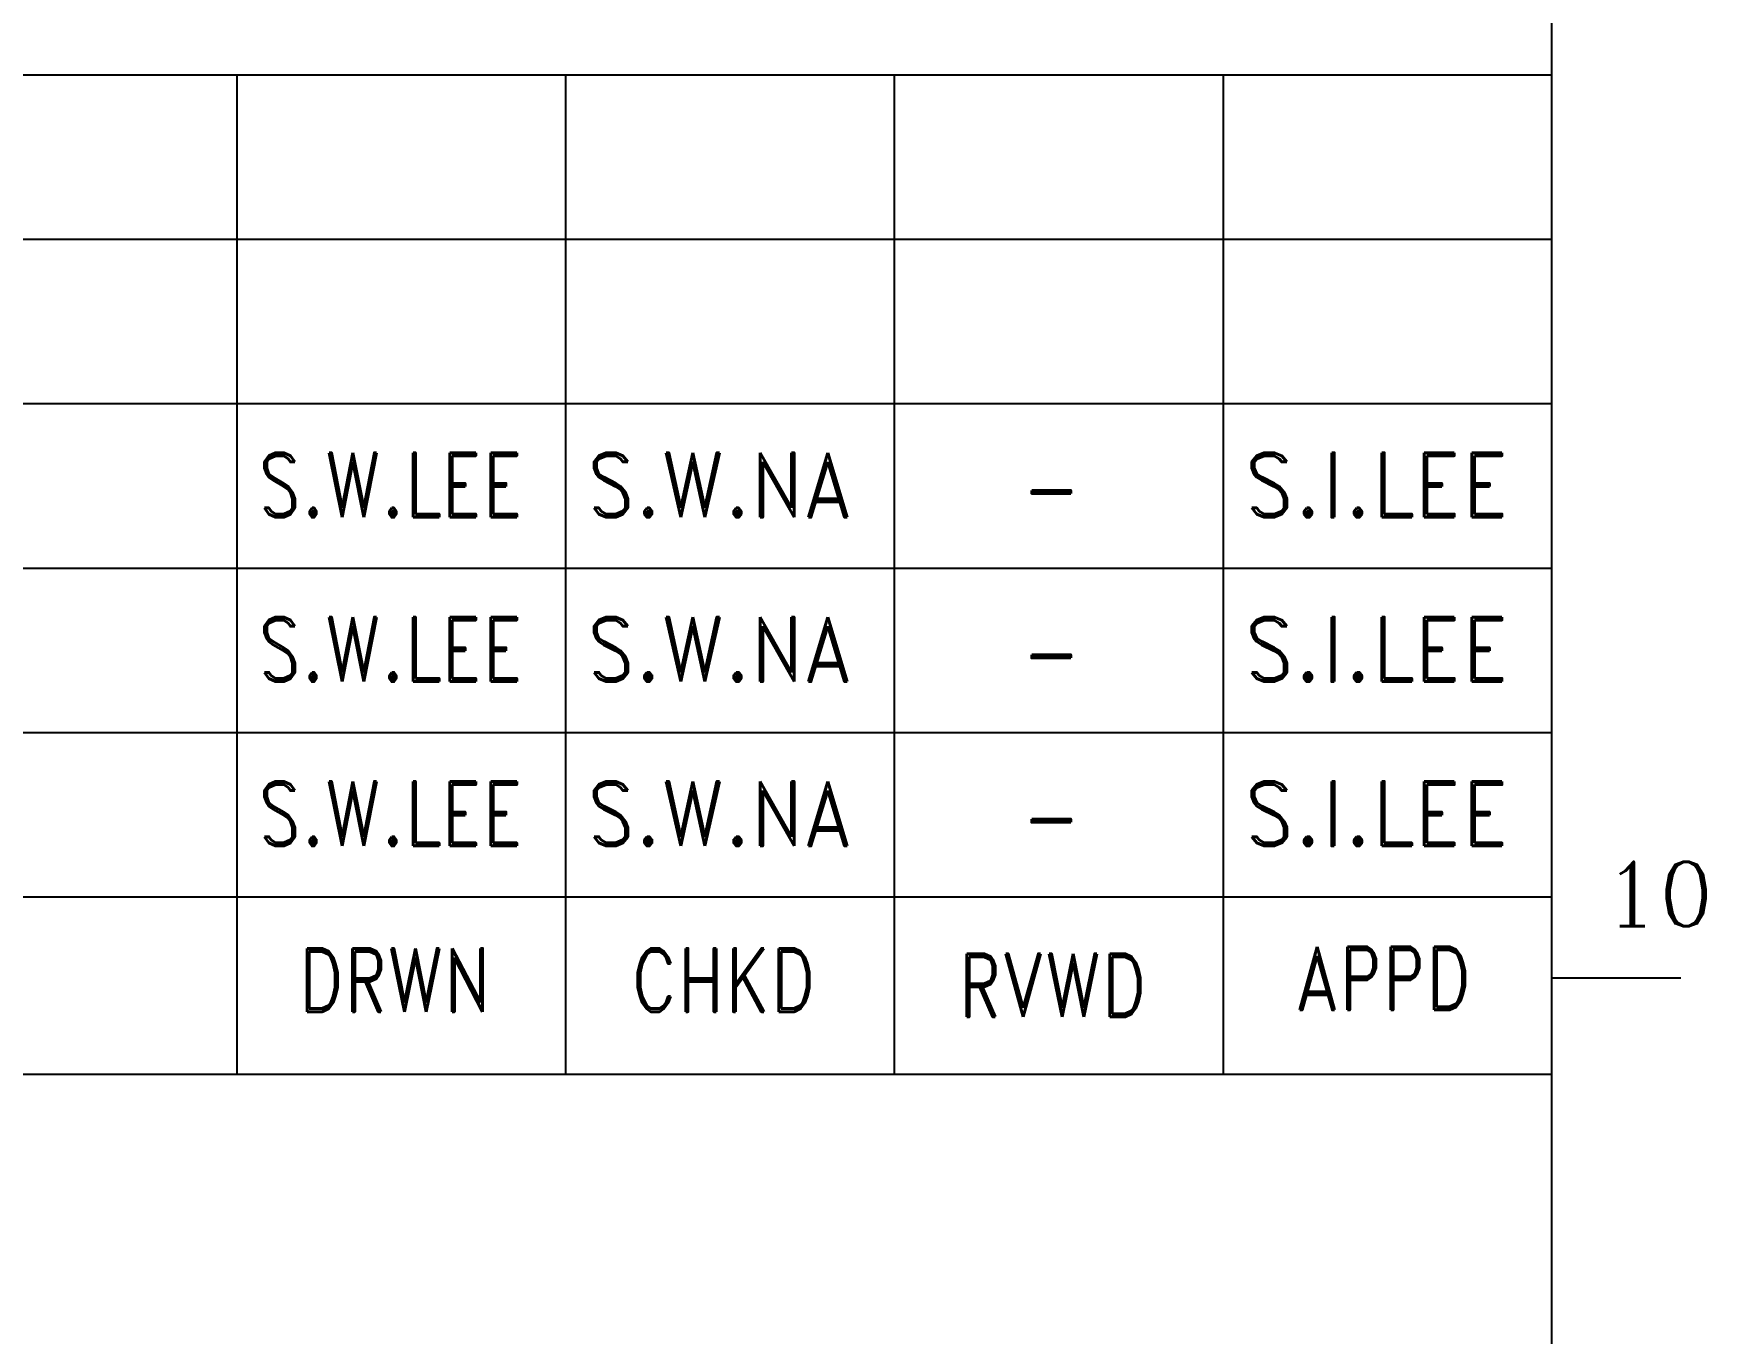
# Model space of a CAD drawing. Header units: millimetres. Extents: x 415966 to 487306, y -108951 to -17325.
# Drawn here: x 448343 to 451147, y -63148 to -60967 of the extents above; entities that cross this region are included whole.
import ezdxf
from ezdxf.enums import TextEntityAlignment as Align

# ---------------------------------------------------------------- set-up
doc = ezdxf.new("R2010")
doc.units = ezdxf.units.MM
doc.header["$LTSCALE"] = 2
doc.layers.add('TAN-TIT', color=30, linetype='Continuous')
doc.styles.add('COM', font='COMPLEX', dxfattribs={"height": 5})
doc.styles.add('KIM3', font='ROMAND.shx', dxfattribs={"width": 1.25, "height": 3})
doc.styles.add('RD6', font='ROMAND.shx', dxfattribs={"width": 0.83, "height": 6})

# ---------------------------------------------------------------- blocks, each defined once
blk = doc.blocks.new('A$C8e619059')
at = {"layer": 'TAN-TIT'}
blk.add_line((-18.379, 55.845), (-18.379, 0), dxfattribs=at)
blk = doc.blocks.new('BORDER')
at = {"layer": 'TAN-TIT'}
for p, q in [((23282.3, 352), (23282.3, 16468)), ((23282.3, 4498.7), (19323.7, 4498.7)), ((22179.6, 4498.7), (22179.6, 3381.8)), ((22547.2, 4498.7), (22547.2, 3381.8)), ((22914.8, 4498.7), (22914.8, 3381.8)), ((23282.3, 4314.9), (19323.7, 4314.9)), ((23282.3, 4131.1), (19323.7, 4131.1)), ((23282.3, 3947.3), (19323.7, 3947.3)), ((23282.3, 3763.5), (19323.7, 3763.5)), ((23282.3, 3579.7), (19323.7, 3579.7)), ((23282.3, 3489.4), (23426.6, 3489.4)), ((19323.7, 3381.8), (23282.3, 3381.8))]:
    blk.add_line(p, q, dxfattribs=at)
at = {"xscale": 20, "yscale": 20, "zscale": 20}
blk.add_blockref('A$C8e619059', (22179.6, 3381.8), dxfattribs=at)
at = {"layer": 'TAN-TIT', "style": 'COM'}
blk.add_text('10', height=72.1, dxfattribs=at).set_placement((23340, 3547.1))
at = {"layer": 'TAN-TIT', "style": 'RD6', "width": 0.8}
for s, p in [('DRWN', (21988.7, 3451.6)), ('CHKD', (22356.3, 3451.6)), ('RVWD', (22724.1, 3445.7)), ('APPD', (23094.1, 3453.5))]:
    blk.add_text(s, height=70.69, dxfattribs=at).set_placement(p, align=Align.CENTER)

msp = doc.modelspace()

# ---------------------------------------------------------------- block references
at = {"xscale": 1.5, "yscale": 1.5, "zscale": 1.5}
msp.add_blockref('BORDER', (415965.9, -67785.1), dxfattribs=at)

# ---------------------------------------------------------------- texts
at = {"style": 'KIM3'}
for s, width, p, p2 in [('S.W.LEE', 0.71939, (448719.6, -61778.3), (449164.2, -61778.3)), ('S.W.NA', 0.799323, (449270.9, -61778.3), (449715.5, -61778.3)), ('S.I.LEE', 0.838125, (450373.7, -61778.3), (450818.3, -61778.3)), ('S.W.LEE', 0.71939, (448719.6, -62054), (449164.2, -62054)), ('S.W.NA', 0.799323, (449270.9, -62054), (449715.5, -62054)), ('S.I.LEE', 0.838125, (450373.7, -62054), (450818.3, -62054)), ('S.W.LEE', 0.71939, (448719.6, -62329.7), (449164.2, -62329.7)), ('S.W.NA', 0.799323, (449270.9, -62329.7), (449715.5, -62329.7)), ('S.I.LEE', 0.838125, (450373.7, -62329.7), (450818.3, -62329.7))]:
    msp.add_text(s, height=108.16, dxfattribs=dict(at, width=width)).set_placement(p, p2, align=Align.FIT)
at = {"style": 'KIM3', "width": 0.83}
for p in [(450050, -61784.9), (450050, -62060.6), (450050, -62336.3)]:
    msp.add_text('-', height=108.2, dxfattribs=at).set_placement(p, align=Align.CENTER)

doc.saveas('drawing.dxf')
